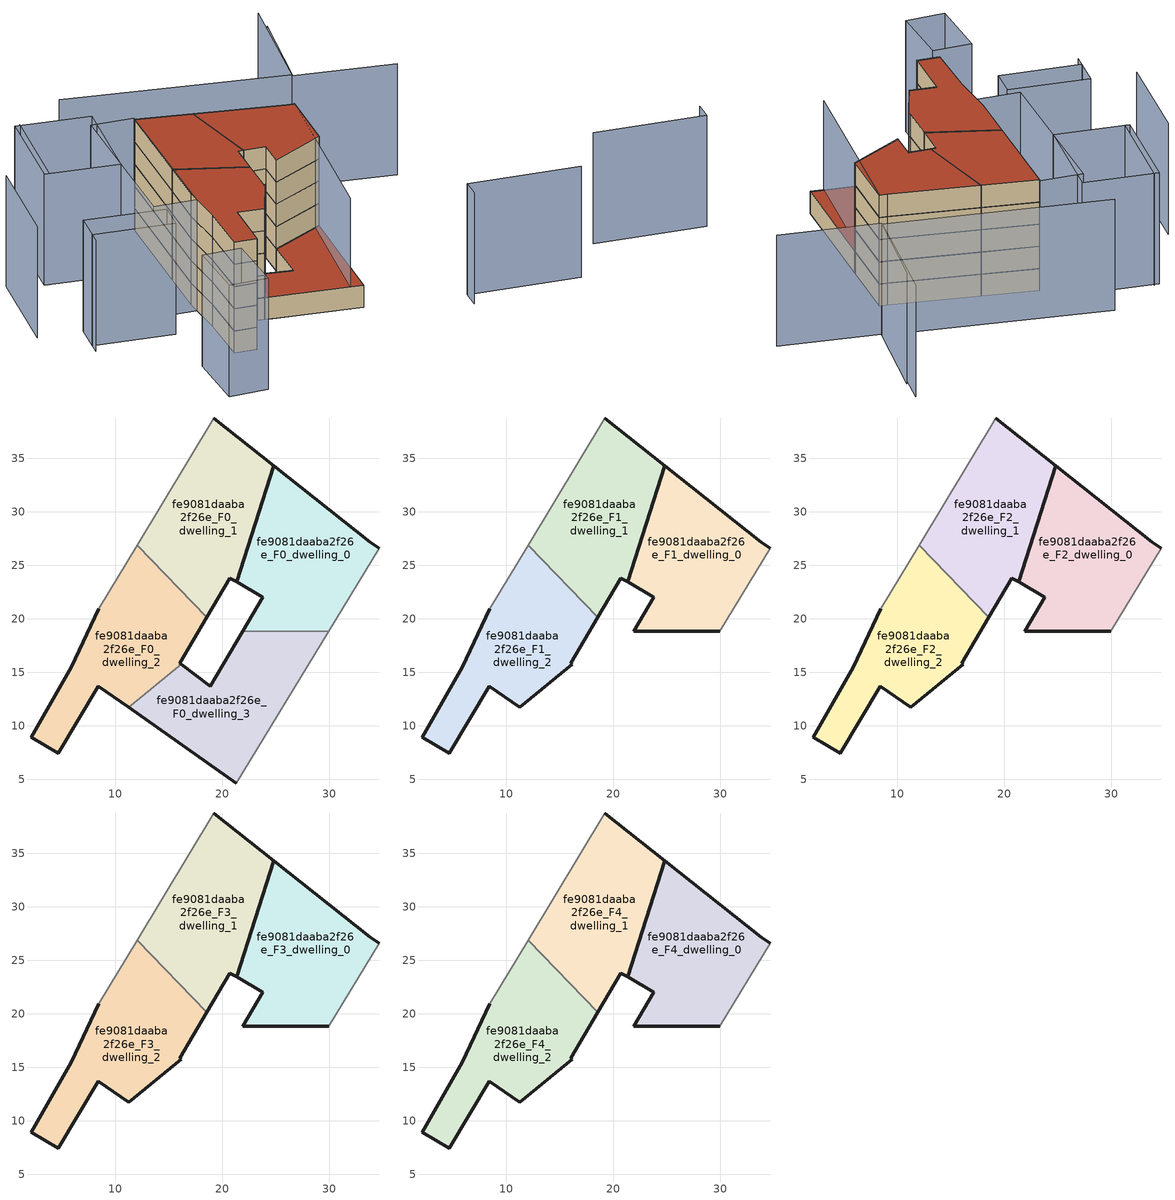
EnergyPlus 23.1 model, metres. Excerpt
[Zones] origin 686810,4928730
fe9081daaba2f26e_F0_dwelling_0
 floor ground (EU_floor_Construction): 29.93,18.82 34.66,26.6 33.84,27.16 24.82,34.31 21.33,23.44 23.76,22.02 21.89,18.82 z0
 wall outside (EU_wall_Construction): 21.89,18.82 23.76,22.02 21.33,23.44 24.82,34.31 33.84,27.16 34.66,26.6 z0:3
 wall adiabatic (EU_wall_Construction): 34.66,26.6 29.93,18.82 z0:3
 wall to fe9081daaba2f26e_F0_dwelling_3 (EU_wall_Construction): 29.93,18.82 21.89,18.82 z0:3
fe9081daaba2f26e_F0_dwelling_1
 floor ground (EU_floor_Construction): 21.33,23.44 24.82,34.31 19.2,38.76 12.04,26.87 18.56,20.15 20.71,23.8 z0
 wall outside (EU_wall_Construction): 19.2,38.76 24.82,34.31 21.33,23.44 20.71,23.8 18.56,20.15 z0:3
 wall adiabatic (EU_wall_Construction): 12.04,26.87 19.2,38.76 z0:3
 wall to fe9081daaba2f26e_F0_dwelling_2 (EU_wall_Construction): 18.56,20.15 12.04,26.87 z0:3
fe9081daaba2f26e_F0_dwelling_2
 floor ground (EU_floor_Construction): 11.25,11.71 16.14,15.75 16.02,15.85 18.56,20.15 12.04,26.87 8.46,20.92 5.87,15.49 2.15,8.92 4.66,7.42 8.42,13.7 z0
 wall outside (EU_wall_Construction): 18.56,20.15 16.02,15.85 16.14,15.75 / 11.25,11.71 8.42,13.7 4.66,7.42 2.15,8.92 5.87,15.49 8.46,20.92 z0:3
 wall adiabatic (EU_wall_Construction): 8.46,20.92 12.04,26.87 z0:3
 wall to fe9081daaba2f26e_F0_dwelling_3 (EU_wall_Construction): 16.14,15.75 11.25,11.71 z0:3
fe9081daaba2f26e_F0_dwelling_3
 floor ground (EU_floor_Construction): 21.32,4.65 29.93,18.82 21.89,18.82 18.88,13.67 16.14,15.75 11.25,11.71 z0
 wall outside (EU_wall_Construction): 16.14,15.75 18.88,13.67 21.89,18.82 / 21.32,4.65 11.25,11.71 z0:3
 wall adiabatic (EU_wall_Construction): 29.93,18.82 21.32,4.65 z0:3
 roof outside (EU_roof_Construction): 29.93,18.82 21.32,4.65 11.25,11.71 16.14,15.75 18.88,13.67 21.89,18.82 z3
fe9081daaba2f26e_F1_dwelling_0
 floor to fe9081daaba2f26e_F0_dwelling_0 (EU_floor_Construction): 29.93,18.82 34.66,26.6 33.84,27.16 24.82,34.31 21.33,23.44 23.76,22.02 21.89,18.82 z3
 wall outside (EU_wall_Construction): 29.93,18.82 21.89,18.82 23.76,22.02 21.33,23.44 24.82,34.31 33.84,27.16 34.66,26.6 z3:6
 wall adiabatic (EU_wall_Construction): 34.66,26.6 29.93,18.82 z3:6
fe9081daaba2f26e_F1_dwelling_1
 floor to fe9081daaba2f26e_F0_dwelling_1 (EU_floor_Construction): 21.33,23.44 24.82,34.31 19.2,38.76 12.04,26.87 18.56,20.15 20.71,23.8 z3
 wall outside (EU_wall_Construction): 19.2,38.76 24.82,34.31 21.33,23.44 20.71,23.8 18.56,20.15 z3:6
 wall adiabatic (EU_wall_Construction): 12.04,26.87 19.2,38.76 z3:6
 wall to fe9081daaba2f26e_F1_dwelling_2 (EU_wall_Construction): 18.56,20.15 12.04,26.87 z3:6
fe9081daaba2f26e_F1_dwelling_2
 floor to fe9081daaba2f26e_F0_dwelling_2 (EU_floor_Construction): 11.25,11.71 16.14,15.75 16.02,15.85 18.56,20.15 12.04,26.87 8.46,20.92 5.87,15.49 2.15,8.92 4.66,7.42 8.42,13.7 z3
 wall outside (EU_wall_Construction): 18.56,20.15 16.02,15.85 16.14,15.75 11.25,11.71 8.42,13.7 4.66,7.42 2.15,8.92 5.87,15.49 8.46,20.92 z3:6
 wall adiabatic (EU_wall_Construction): 8.46,20.92 12.04,26.87 z3:6
fe9081daaba2f26e_F2_dwelling_0
 floor to fe9081daaba2f26e_F1_dwelling_0 (EU_floor_Construction): 29.93,18.82 34.66,26.6 33.84,27.16 24.82,34.31 21.33,23.44 23.76,22.02 21.89,18.82 z6
 wall outside (EU_wall_Construction): 29.93,18.82 21.89,18.82 23.76,22.02 21.33,23.44 24.82,34.31 33.84,27.16 34.66,26.6 z6:9
 wall adiabatic (EU_wall_Construction): 34.66,26.6 29.93,18.82 z6:9
fe9081daaba2f26e_F2_dwelling_1
 floor to fe9081daaba2f26e_F1_dwelling_1 (EU_floor_Construction): 21.33,23.44 24.82,34.31 19.2,38.76 12.04,26.87 18.56,20.15 20.71,23.8 z6
 wall outside (EU_wall_Construction): 19.2,38.76 24.82,34.31 21.33,23.44 20.71,23.8 18.56,20.15 z6:9
 wall adiabatic (EU_wall_Construction): 12.04,26.87 19.2,38.76 z6:9
 wall to fe9081daaba2f26e_F2_dwelling_2 (EU_wall_Construction): 18.56,20.15 12.04,26.87 z6:9
fe9081daaba2f26e_F2_dwelling_2
 floor to fe9081daaba2f26e_F1_dwelling_2 (EU_floor_Construction): 11.25,11.71 16.14,15.75 16.02,15.85 18.56,20.15 12.04,26.87 8.46,20.92 5.87,15.49 2.15,8.92 4.66,7.42 8.42,13.7 z6
 wall outside (EU_wall_Construction): 18.56,20.15 16.02,15.85 16.14,15.75 11.25,11.71 8.42,13.7 4.66,7.42 2.15,8.92 5.87,15.49 8.46,20.92 z6:9
 wall adiabatic (EU_wall_Construction): 8.46,20.92 12.04,26.87 z6:9
fe9081daaba2f26e_F3_dwelling_0
 floor to fe9081daaba2f26e_F2_dwelling_0 (EU_floor_Construction): 29.93,18.82 34.66,26.6 33.84,27.16 24.82,34.31 21.33,23.44 23.76,22.02 21.89,18.82 z9
 wall outside (EU_wall_Construction): 29.93,18.82 21.89,18.82 23.76,22.02 21.33,23.44 24.82,34.31 33.84,27.16 34.66,26.6 z9:12
 wall adiabatic (EU_wall_Construction): 34.66,26.6 29.93,18.82 z9:12
fe9081daaba2f26e_F3_dwelling_1
 floor to fe9081daaba2f26e_F2_dwelling_1 (EU_floor_Construction): 21.33,23.44 24.82,34.31 19.2,38.76 12.04,26.87 18.56,20.15 20.71,23.8 z9
 wall outside (EU_wall_Construction): 19.2,38.76 24.82,34.31 21.33,23.44 20.71,23.8 18.56,20.15 z9:12
 wall adiabatic (EU_wall_Construction): 12.04,26.87 19.2,38.76 z9:12
 wall to fe9081daaba2f26e_F3_dwelling_2 (EU_wall_Construction): 18.56,20.15 12.04,26.87 z9:12
fe9081daaba2f26e_F3_dwelling_2
 floor to fe9081daaba2f26e_F2_dwelling_2 (EU_floor_Construction): 11.25,11.71 16.14,15.75 16.02,15.85 18.56,20.15 12.04,26.87 8.46,20.92 5.87,15.49 2.15,8.92 4.66,7.42 8.42,13.7 z9
 wall outside (EU_wall_Construction): 18.56,20.15 16.02,15.85 16.14,15.75 11.25,11.71 8.42,13.7 4.66,7.42 2.15,8.92 5.87,15.49 8.46,20.92 z9:12
 wall adiabatic (EU_wall_Construction): 8.46,20.92 12.04,26.87 z9:12
fe9081daaba2f26e_F4_dwelling_0
 floor to fe9081daaba2f26e_F3_dwelling_0 (EU_floor_Construction): 29.93,18.82 34.66,26.6 33.84,27.16 24.82,34.31 21.33,23.44 23.76,22.02 21.89,18.82 z12
 wall outside (EU_wall_Construction): 29.93,18.82 21.89,18.82 23.76,22.02 21.33,23.44 24.82,34.31 33.84,27.16 34.66,26.6 z12:15
 wall adiabatic (EU_wall_Construction): 34.66,26.6 29.93,18.82 z12:15
 roof outside (EU_roof_Construction): 33.84,27.16 34.66,26.6 29.93,18.82 21.89,18.82 23.76,22.02 21.33,23.44 24.82,34.31 z15
fe9081daaba2f26e_F4_dwelling_1
 floor to fe9081daaba2f26e_F3_dwelling_1 (EU_floor_Construction): 21.33,23.44 24.82,34.31 19.2,38.76 12.04,26.87 18.56,20.15 20.71,23.8 z12
 wall outside (EU_wall_Construction): 19.2,38.76 24.82,34.31 21.33,23.44 20.71,23.8 18.56,20.15 z12:15
 wall adiabatic (EU_wall_Construction): 12.04,26.87 19.2,38.76 z12:15
 wall to fe9081daaba2f26e_F4_dwelling_2 (EU_wall_Construction): 18.56,20.15 12.04,26.87 z12:15
 roof outside (EU_roof_Construction): 24.82,34.31 21.33,23.44 20.71,23.8 18.56,20.15 12.04,26.87 19.2,38.76 z15
fe9081daaba2f26e_F4_dwelling_2
 floor to fe9081daaba2f26e_F3_dwelling_2 (EU_floor_Construction): 11.25,11.71 16.14,15.75 16.02,15.85 18.56,20.15 12.04,26.87 8.46,20.92 5.87,15.49 2.15,8.92 4.66,7.42 8.42,13.7 z12
 wall outside (EU_wall_Construction): 18.56,20.15 16.02,15.85 16.14,15.75 11.25,11.71 8.42,13.7 4.66,7.42 2.15,8.92 5.87,15.49 8.46,20.92 z12:15
 wall adiabatic (EU_wall_Construction): 8.46,20.92 12.04,26.87 z12:15
 roof outside (EU_roof_Construction): 12.04,26.87 18.56,20.15 16.02,15.85 16.14,15.75 11.25,11.71 8.42,13.7 4.66,7.42 2.15,8.92 5.87,15.49 8.46,20.92 z15
shading: -5.05,26.49 -8.1,22.01 / 50.52,23.79 40.05,31.45 / 40.05,31.45 49.97,45 / 48.07,42.01 40.28,31.65 / 40.28,31.65 17.33,48.91 / -2.07,41.08 -9.83,29.71 / 9.28,48.37 1.75,37.47 / 30.54,-4.89 31.85,-2.76 / 31.85,-2.76 44.1,-10.3 / 19.92,5.63 34.66,26.6 / 1.53,7.31 -2.47,-0.22 / -2.47,-0.22 -6.92,2.15 / -6.92,2.15 -2.92,9.67 / -2.92,9.67 1.53,7.31 / 1.47,17.49 -7.24,23.28 / -7.24,23.28 -5.09,26.51 / -5.09,26.51 3.62,20.72 / 3.62,20.72 1.47,17.49 / 19.33,38.97 7.78,19.51 / 7.78,19.51 3.08,22.29 / 3.08,22.29 14.63,41.76 / 14.63,41.76 19.33,38.97 / 9.08,32.4 1.2,37.85 / 1.2,37.85 8.62,48.57 / 8.62,48.57 16.5,43.12 / 16.5,43.12 9.08,32.4 z0:15
[Building]
EU S2 Campaign: North Axis=0; Terrain=City; Solar Distribution=FullExterior
[Site:Location]
Bologna: Latitude=44.5; Longitude=11.25; Time Zone=1; Elevation=37
[SizingPeriod:WeatherFileDays]
AnnualSizingPeriod: Begin Month=1; Begin Day of Month=1; End Month=12; End Day of Month=31; Day of Week for Start Day=Monday; Use Weather File Daylight Saving Period=No; Use Weather File Rain and Snow Indicators=No
[MATERIAL]
EU_InternalMass_Material: Roughness=MediumRough; Thickness=0.1; Conductivity=1; Density=1800; Specific Heat=900; Thermal Absorptance=0.9; Solar Absorptance=0.7; Visible Absorptance=0.7
[MATERIAL:NOMASS] Roughness=MediumRough; Thermal Absorptance=0.9; Solar Absorptance=0.7; Visible Absorptance=0.7
Name | Thermal Resistance
EU_wall_NoMass | 0.905828
EU_roof_NoMass | 0.37593
EU_floor_NoMass | 0.67114
[CONSTRUCTION]
EU_wall_Construction: EU_wall_NoMass
EU_roof_Construction: EU_roof_NoMass
EU_floor_Construction: EU_floor_NoMass
EU_InternalMass_Construction: EU_InternalMass_Material
[ZONE] Type=1; Multiplier=1; Ceiling Height=autocalculate; Floor Area=autocalculate; Part of Total Floor Area=Yes
Name | Volume
fe9081daaba2f26e_F0_dwelling_0 | 372.788
fe9081daaba2f26e_F1_dwelling_0; fe9081daaba2f26e_F2_dwelling_0; fe9081daaba2f26e_F3_dwelling_0; fe9081daaba2f26e_F4_dwelling_0 | 372.787
fe9081daaba2f26e_F0_dwelling_1; fe9081daaba2f26e_F1_dwelling_1; fe9081daaba2f26e_F2_dwelling_1; fe9081daaba2f26e_F3_dwelling_1; fe9081daaba2f26e_F4_dwelling_1 | 372.768
fe9081daaba2f26e_F0_dwelling_2 | 372.756
fe9081daaba2f26e_F1_dwelling_2; fe9081daaba2f26e_F2_dwelling_2; fe9081daaba2f26e_F3_dwelling_2; fe9081daaba2f26e_F4_dwelling_2 | 372.758
fe9081daaba2f26e_F0_dwelling_3 | 372.762
[INTERNALMASS] Construction=EU_InternalMass_Construction
Name | Zone or ZoneList | Surface Area
fe9081daaba2f26e_F0_dwelling_0_EU_InternalMass | fe9081daaba2f26e_F0_dwelling_0 | 124.262
fe9081daaba2f26e_F0_dwelling_1_EU_InternalMass | fe9081daaba2f26e_F0_dwelling_1 | 124.256
fe9081daaba2f26e_F0_dwelling_2_EU_InternalMass | fe9081daaba2f26e_F0_dwelling_2 | 124.252
fe9081daaba2f26e_F0_dwelling_3_EU_InternalMass | fe9081daaba2f26e_F0_dwelling_3 | 124.254
fe9081daaba2f26e_F1_dwelling_0_EU_InternalMass | fe9081daaba2f26e_F1_dwelling_0 | 165.675
fe9081daaba2f26e_F1_dwelling_1_EU_InternalMass | fe9081daaba2f26e_F1_dwelling_1 | 165.678
fe9081daaba2f26e_F1_dwelling_2_EU_InternalMass | fe9081daaba2f26e_F1_dwelling_2 | 165.681
fe9081daaba2f26e_F2_dwelling_0_EU_InternalMass | fe9081daaba2f26e_F2_dwelling_0 | 165.675
fe9081daaba2f26e_F2_dwelling_1_EU_InternalMass | fe9081daaba2f26e_F2_dwelling_1 | 165.678
fe9081daaba2f26e_F2_dwelling_2_EU_InternalMass | fe9081daaba2f26e_F2_dwelling_2 | 165.681
fe9081daaba2f26e_F3_dwelling_0_EU_InternalMass | fe9081daaba2f26e_F3_dwelling_0 | 165.675
fe9081daaba2f26e_F3_dwelling_1_EU_InternalMass | fe9081daaba2f26e_F3_dwelling_1 | 165.678
fe9081daaba2f26e_F3_dwelling_2_EU_InternalMass | fe9081daaba2f26e_F3_dwelling_2 | 165.681
fe9081daaba2f26e_F4_dwelling_0_EU_InternalMass | fe9081daaba2f26e_F4_dwelling_0 | 165.675
fe9081daaba2f26e_F4_dwelling_1_EU_InternalMass | fe9081daaba2f26e_F4_dwelling_1 | 165.678
fe9081daaba2f26e_F4_dwelling_2_EU_InternalMass | fe9081daaba2f26e_F4_dwelling_2 | 165.681
[OTHEREQUIPMENT] Fuel Type=Electricity; Design Level Calculation Method=Watts/Area; Power per Zone Floor Area=1; Fraction Latent=0; Fraction Radiant=0; Fraction Lost=0; Carbon Dioxide Generation Rate=0; EndUse Subcategory=EU_Step8_InternalGains
Name | Zone or ZoneList or Space or SpaceList | Schedule
EU_Step8_InternalGain_fe9081daaba2f26e_F0_dwelling_0_f000 | fe9081daaba2f26e_F0_dwelling_0 | EU_Step8_GainSchedule_fe9081daaba2f26e_F0_dwelling_0_f000
EU_Step8_InternalGain_fe9081daaba2f26e_F0_dwelling_1_f000 | fe9081daaba2f26e_F0_dwelling_1 | EU_Step8_GainSchedule_fe9081daaba2f26e_F0_dwelling_1_f000
EU_Step8_InternalGain_fe9081daaba2f26e_F0_dwelling_2_f000 | fe9081daaba2f26e_F0_dwelling_2 | EU_Step8_GainSchedule_fe9081daaba2f26e_F0_dwelling_2_f000
EU_Step8_InternalGain_fe9081daaba2f26e_F0_dwelling_3_f000 | fe9081daaba2f26e_F0_dwelling_3 | EU_Step8_GainSchedule_fe9081daaba2f26e_F0_dwelling_3_f000
EU_Step8_InternalGain_fe9081daaba2f26e_F1_dwelling_0_f000 | fe9081daaba2f26e_F1_dwelling_0 | EU_Step8_GainSchedule_fe9081daaba2f26e_F1_dwelling_0_f000
EU_Step8_InternalGain_fe9081daaba2f26e_F1_dwelling_1_f000 | fe9081daaba2f26e_F1_dwelling_1 | EU_Step8_GainSchedule_fe9081daaba2f26e_F1_dwelling_1_f000
EU_Step8_InternalGain_fe9081daaba2f26e_F1_dwelling_2_f000 | fe9081daaba2f26e_F1_dwelling_2 | EU_Step8_GainSchedule_fe9081daaba2f26e_F1_dwelling_2_f000
EU_Step8_InternalGain_fe9081daaba2f26e_F2_dwelling_0_f000 | fe9081daaba2f26e_F2_dwelling_0 | EU_Step8_GainSchedule_fe9081daaba2f26e_F2_dwelling_0_f000
EU_Step8_InternalGain_fe9081daaba2f26e_F2_dwelling_1_f000 | fe9081daaba2f26e_F2_dwelling_1 | EU_Step8_GainSchedule_fe9081daaba2f26e_F2_dwelling_1_f000
EU_Step8_InternalGain_fe9081daaba2f26e_F2_dwelling_2_f000 | fe9081daaba2f26e_F2_dwelling_2 | EU_Step8_GainSchedule_fe9081daaba2f26e_F2_dwelling_2_f000
EU_Step8_InternalGain_fe9081daaba2f26e_F3_dwelling_0_f000 | fe9081daaba2f26e_F3_dwelling_0 | EU_Step8_GainSchedule_fe9081daaba2f26e_F3_dwelling_0_f000
EU_Step8_InternalGain_fe9081daaba2f26e_F3_dwelling_1_f000 | fe9081daaba2f26e_F3_dwelling_1 | EU_Step8_GainSchedule_fe9081daaba2f26e_F3_dwelling_1_f000
EU_Step8_InternalGain_fe9081daaba2f26e_F3_dwelling_2_f000 | fe9081daaba2f26e_F3_dwelling_2 | EU_Step8_GainSchedule_fe9081daaba2f26e_F3_dwelling_2_f000
EU_Step8_InternalGain_fe9081daaba2f26e_F4_dwelling_0_f000 | fe9081daaba2f26e_F4_dwelling_0 | EU_Step8_GainSchedule_fe9081daaba2f26e_F4_dwelling_0_f000
EU_Step8_InternalGain_fe9081daaba2f26e_F4_dwelling_1_f000 | fe9081daaba2f26e_F4_dwelling_1 | EU_Step8_GainSchedule_fe9081daaba2f26e_F4_dwelling_1_f000
EU_Step8_InternalGain_fe9081daaba2f26e_F4_dwelling_2_f000 | fe9081daaba2f26e_F4_dwelling_2 | EU_Step8_GainSchedule_fe9081daaba2f26e_F4_dwelling_2_f000
[ZONEVENTILATION:DESIGNFLOWRATE] Schedule=EU_AlwaysOn; Design Flow Rate Calculation Method=AirChanges/Hour; Air Changes per Hour=0.73129; Ventilation Type=Natural; Fan Pressure Rise=0; Fan Total Efficiency=1; Constant Term Coefficient=1; Temperature Term Coefficient=0; Velocity Term Coefficient=0; Velocity Squared Term Coefficient=0; Minimum Indoor Temperature=-100; Maximum Indoor Temperature=100; Delta Temperature=-100; Minimum Outdoor Temperature=-100; Maximum Outdoor Temperature=100; Maximum Wind Speed=40
Name | Zone or ZoneList or Space or SpaceList
EU_ConstantAir_fe9081daaba2f26e_F0_dwelling_0 | fe9081daaba2f26e_F0_dwelling_0
EU_ConstantAir_fe9081daaba2f26e_F0_dwelling_1 | fe9081daaba2f26e_F0_dwelling_1
EU_ConstantAir_fe9081daaba2f26e_F0_dwelling_2 | fe9081daaba2f26e_F0_dwelling_2
EU_ConstantAir_fe9081daaba2f26e_F0_dwelling_3 | fe9081daaba2f26e_F0_dwelling_3
EU_ConstantAir_fe9081daaba2f26e_F1_dwelling_0 | fe9081daaba2f26e_F1_dwelling_0
EU_ConstantAir_fe9081daaba2f26e_F1_dwelling_1 | fe9081daaba2f26e_F1_dwelling_1
EU_ConstantAir_fe9081daaba2f26e_F1_dwelling_2 | fe9081daaba2f26e_F1_dwelling_2
EU_ConstantAir_fe9081daaba2f26e_F2_dwelling_0 | fe9081daaba2f26e_F2_dwelling_0
EU_ConstantAir_fe9081daaba2f26e_F2_dwelling_1 | fe9081daaba2f26e_F2_dwelling_1
EU_ConstantAir_fe9081daaba2f26e_F2_dwelling_2 | fe9081daaba2f26e_F2_dwelling_2
EU_ConstantAir_fe9081daaba2f26e_F3_dwelling_0 | fe9081daaba2f26e_F3_dwelling_0
EU_ConstantAir_fe9081daaba2f26e_F3_dwelling_1 | fe9081daaba2f26e_F3_dwelling_1
EU_ConstantAir_fe9081daaba2f26e_F3_dwelling_2 | fe9081daaba2f26e_F3_dwelling_2
EU_ConstantAir_fe9081daaba2f26e_F4_dwelling_0 | fe9081daaba2f26e_F4_dwelling_0
EU_ConstantAir_fe9081daaba2f26e_F4_dwelling_1 | fe9081daaba2f26e_F4_dwelling_1
EU_ConstantAir_fe9081daaba2f26e_F4_dwelling_2 | fe9081daaba2f26e_F4_dwelling_2
[HVACTEMPLATE:THERMOSTAT] Constant Heating Setpoint=20; Constant Cooling Setpoint=50
EU_HeatOnly_fe9081daaba2f26e_F0_dwelling_0; EU_HeatOnly_fe9081daaba2f26e_F0_dwelling_1; EU_HeatOnly_fe9081daaba2f26e_F0_dwelling_2; EU_HeatOnly_fe9081daaba2f26e_F0_dwelling_3; EU_HeatOnly_fe9081daaba2f26e_F1_dwelling_0; EU_HeatOnly_fe9081daaba2f26e_F1_dwelling_1; EU_HeatOnly_fe9081daaba2f26e_F1_dwelling_2; EU_HeatOnly_fe9081daaba2f26e_F2_dwelling_0; EU_HeatOnly_fe9081daaba2f26e_F2_dwelling_1; EU_HeatOnly_fe9081daaba2f26e_F2_dwelling_2; EU_HeatOnly_fe9081daaba2f26e_F3_dwelling_0; EU_HeatOnly_fe9081daaba2f26e_F3_dwelling_1; EU_HeatOnly_fe9081daaba2f26e_F3_dwelling_2; EU_HeatOnly_fe9081daaba2f26e_F4_dwelling_0; EU_HeatOnly_fe9081daaba2f26e_F4_dwelling_1; EU_HeatOnly_fe9081daaba2f26e_F4_dwelling_2
[HVACTEMPLATE:ZONE:IDEALLOADSAIRSYSTEM] System Availability Schedule=EU_AlwaysOn; Maximum Heating Supply Air Temperature=50; Minimum Cooling Supply Air Temperature=13; Maximum Heating Supply Air Humidity Ratio=0.0156; Minimum Cooling Supply Air Humidity Ratio=0.0077; Heating Limit=NoLimit; Cooling Limit=NoLimit; Heating Availability Schedule=EU_AlwaysOn; Cooling Availability Schedule=EU_CoolingOff; Dehumidification Control Type=ConstantSensibleHeatRatio; Cooling Sensible Heat Ratio=0.7; Dehumidification Setpoint=60; Humidification Control Type=None; Humidification Setpoint=30; Outdoor Air Method=None; Outdoor Air Flow Rate per Person=0.00944; Outdoor Air Flow Rate per Zone Floor Area=0; Outdoor Air Flow Rate per Zone=0; Demand Controlled Ventilation Type=None; Outdoor Air Economizer Type=NoEconomizer; Heat Recovery Type=None; Sensible Heat Recovery Effectiveness=0.7; Latent Heat Recovery Effectiveness=0.65
Name | Template Thermostat
fe9081daaba2f26e_F0_dwelling_0 | EU_HeatOnly_fe9081daaba2f26e_F0_dwelling_0
fe9081daaba2f26e_F0_dwelling_1 | EU_HeatOnly_fe9081daaba2f26e_F0_dwelling_1
fe9081daaba2f26e_F0_dwelling_2 | EU_HeatOnly_fe9081daaba2f26e_F0_dwelling_2
fe9081daaba2f26e_F0_dwelling_3 | EU_HeatOnly_fe9081daaba2f26e_F0_dwelling_3
fe9081daaba2f26e_F1_dwelling_0 | EU_HeatOnly_fe9081daaba2f26e_F1_dwelling_0
fe9081daaba2f26e_F1_dwelling_1 | EU_HeatOnly_fe9081daaba2f26e_F1_dwelling_1
fe9081daaba2f26e_F1_dwelling_2 | EU_HeatOnly_fe9081daaba2f26e_F1_dwelling_2
fe9081daaba2f26e_F2_dwelling_0 | EU_HeatOnly_fe9081daaba2f26e_F2_dwelling_0
fe9081daaba2f26e_F2_dwelling_1 | EU_HeatOnly_fe9081daaba2f26e_F2_dwelling_1
fe9081daaba2f26e_F2_dwelling_2 | EU_HeatOnly_fe9081daaba2f26e_F2_dwelling_2
fe9081daaba2f26e_F3_dwelling_0 | EU_HeatOnly_fe9081daaba2f26e_F3_dwelling_0
fe9081daaba2f26e_F3_dwelling_1 | EU_HeatOnly_fe9081daaba2f26e_F3_dwelling_1
fe9081daaba2f26e_F3_dwelling_2 | EU_HeatOnly_fe9081daaba2f26e_F3_dwelling_2
fe9081daaba2f26e_F4_dwelling_0 | EU_HeatOnly_fe9081daaba2f26e_F4_dwelling_0
fe9081daaba2f26e_F4_dwelling_1 | EU_HeatOnly_fe9081daaba2f26e_F4_dwelling_1
fe9081daaba2f26e_F4_dwelling_2 | EU_HeatOnly_fe9081daaba2f26e_F4_dwelling_2
[SIZING:ZONE] Zone Cooling Design Supply Air Temperature Input Method=SupplyAirTemperature; Zone Cooling Design Supply Air Temperature=13; Zone Heating Design Supply Air Temperature Input Method=SupplyAirTemperature; Zone Heating Design Supply Air Temperature=50; Zone Cooling Design Supply Air Humidity Ratio=0.008; Zone Heating Design Supply Air Humidity Ratio=0.008; Cooling Design Air Flow Method=DesignDay; Cooling Design Air Flow Rate=0; Cooling Minimum Air Flow per Zone Floor Area=0.000762; Cooling Minimum Air Flow=0; Cooling Minimum Air Flow Fraction=0.2; Heating Design Air Flow Method=DesignDay; Heating Design Air Flow Rate=0; Heating Maximum Air Flow per Zone Floor Area=0.002032; Heating Maximum Air Flow=0.141576; Heating Maximum Air Flow Fraction=0.3; Account for Dedicated Outdoor Air System=No; Dedicated Outdoor Air System Control Strategy=NeutralSupplyAir; Dedicated Outdoor Air Low Setpoint Temperature for Design=autosize; Dedicated Outdoor Air High Setpoint Temperature for Design=autosize; Zone Load Sizing Method=Sensible Load Only No Latent Load; Zone Latent Cooling Design Supply Air Humidity Ratio Input Method=HumidityRatioDifference; Zone Cooling Design Supply Air Humidity Ratio Difference=0.005; Zone Latent Heating Design Supply Air Humidity Ratio Input Method=HumidityRatioDifference; Zone Humidification Design Supply Air Humidity Ratio Difference=0.005
fe9081daaba2f26e_F0_dwelling_0; fe9081daaba2f26e_F0_dwelling_1; fe9081daaba2f26e_F0_dwelling_2; fe9081daaba2f26e_F0_dwelling_3; fe9081daaba2f26e_F1_dwelling_0; fe9081daaba2f26e_F1_dwelling_1; fe9081daaba2f26e_F1_dwelling_2; fe9081daaba2f26e_F2_dwelling_0; fe9081daaba2f26e_F2_dwelling_1; fe9081daaba2f26e_F2_dwelling_2; fe9081daaba2f26e_F3_dwelling_0; fe9081daaba2f26e_F3_dwelling_1; fe9081daaba2f26e_F3_dwelling_2; fe9081daaba2f26e_F4_dwelling_0; fe9081daaba2f26e_F4_dwelling_1; fe9081daaba2f26e_F4_dwelling_2
[SCHEDULE:CONSTANT]
Name | Hourly Value
EU_AlwaysOn | 1
EU_CoolingOff | 0
[SCHEDULE:FILE] Column Number=1; Rows to Skip at Top=0; Number of Hours of Data=8760; Column Separator=Comma; Interpolate to Timestep=No; Minutes per Item=60; Adjust Schedule for Daylight Savings=Yes
Name | File
EU_Step8_GainSchedule_fe9081daaba2f26e_F0_dwelling_0_f000 | ../../schedules/fe9081daaba2f26e/fe9081daaba2f26e_F0_dwelling_0_f000_gain.csv
EU_Step8_GainSchedule_fe9081daaba2f26e_F0_dwelling_1_f000 | ../../schedules/fe9081daaba2f26e/fe9081daaba2f26e_F0_dwelling_1_f000_gain.csv
EU_Step8_GainSchedule_fe9081daaba2f26e_F0_dwelling_2_f000 | ../../schedules/fe9081daaba2f26e/fe9081daaba2f26e_F0_dwelling_2_f000_gain.csv
EU_Step8_GainSchedule_fe9081daaba2f26e_F0_dwelling_3_f000 | ../../schedules/fe9081daaba2f26e/fe9081daaba2f26e_F0_dwelling_3_f000_gain.csv
EU_Step8_GainSchedule_fe9081daaba2f26e_F1_dwelling_0_f000 | ../../schedules/fe9081daaba2f26e/fe9081daaba2f26e_F1_dwelling_0_f000_gain.csv
EU_Step8_GainSchedule_fe9081daaba2f26e_F1_dwelling_1_f000 | ../../schedules/fe9081daaba2f26e/fe9081daaba2f26e_F1_dwelling_1_f000_gain.csv
EU_Step8_GainSchedule_fe9081daaba2f26e_F1_dwelling_2_f000 | ../../schedules/fe9081daaba2f26e/fe9081daaba2f26e_F1_dwelling_2_f000_gain.csv
EU_Step8_GainSchedule_fe9081daaba2f26e_F2_dwelling_0_f000 | ../../schedules/fe9081daaba2f26e/fe9081daaba2f26e_F2_dwelling_0_f000_gain.csv
EU_Step8_GainSchedule_fe9081daaba2f26e_F2_dwelling_1_f000 | ../../schedules/fe9081daaba2f26e/fe9081daaba2f26e_F2_dwelling_1_f000_gain.csv
EU_Step8_GainSchedule_fe9081daaba2f26e_F2_dwelling_2_f000 | ../../schedules/fe9081daaba2f26e/fe9081daaba2f26e_F2_dwelling_2_f000_gain.csv
EU_Step8_GainSchedule_fe9081daaba2f26e_F3_dwelling_0_f000 | ../../schedules/fe9081daaba2f26e/fe9081daaba2f26e_F3_dwelling_0_f000_gain.csv
EU_Step8_GainSchedule_fe9081daaba2f26e_F3_dwelling_1_f000 | ../../schedules/fe9081daaba2f26e/fe9081daaba2f26e_F3_dwelling_1_f000_gain.csv
EU_Step8_GainSchedule_fe9081daaba2f26e_F3_dwelling_2_f000 | ../../schedules/fe9081daaba2f26e/fe9081daaba2f26e_F3_dwelling_2_f000_gain.csv
EU_Step8_GainSchedule_fe9081daaba2f26e_F4_dwelling_0_f000 | ../../schedules/fe9081daaba2f26e/fe9081daaba2f26e_F4_dwelling_0_f000_gain.csv
EU_Step8_GainSchedule_fe9081daaba2f26e_F4_dwelling_1_f000 | ../../schedules/fe9081daaba2f26e/fe9081daaba2f26e_F4_dwelling_1_f000_gain.csv
EU_Step8_GainSchedule_fe9081daaba2f26e_F4_dwelling_2_f000 | ../../schedules/fe9081daaba2f26e/fe9081daaba2f26e_F4_dwelling_2_f000_gain.csv
